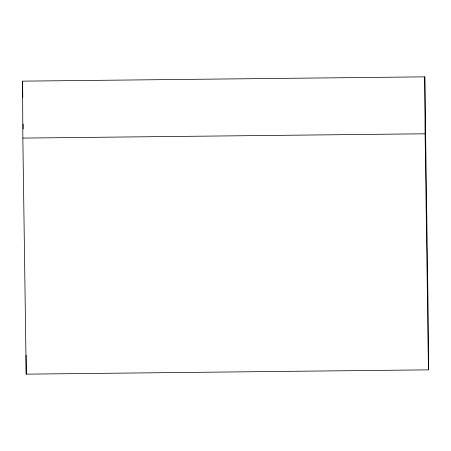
<?xml version="1.0" encoding="UTF-8"?>
<svg xmlns="http://www.w3.org/2000/svg" width="451" height="451" viewBox="0 0 451 451"><rect width="100%" height="100%" fill="white"/><g stroke="black" fill="none" stroke-linecap="round" stroke-linejoin="round"><path stroke-width="0.68" d="M22.55 81.146L424.797 76.85L428.151 312.915L428.45 369.854L26.203 374.15L22.849 138.085L22.55 81.146L22.781 97.303M22.849 138.085L425.096 133.795L424.797 76.85M425.096 133.795L428.45 369.854M23.159 124.002L23.227 128.918M26.102 355.168L26.203 374.15"/></g></svg>
